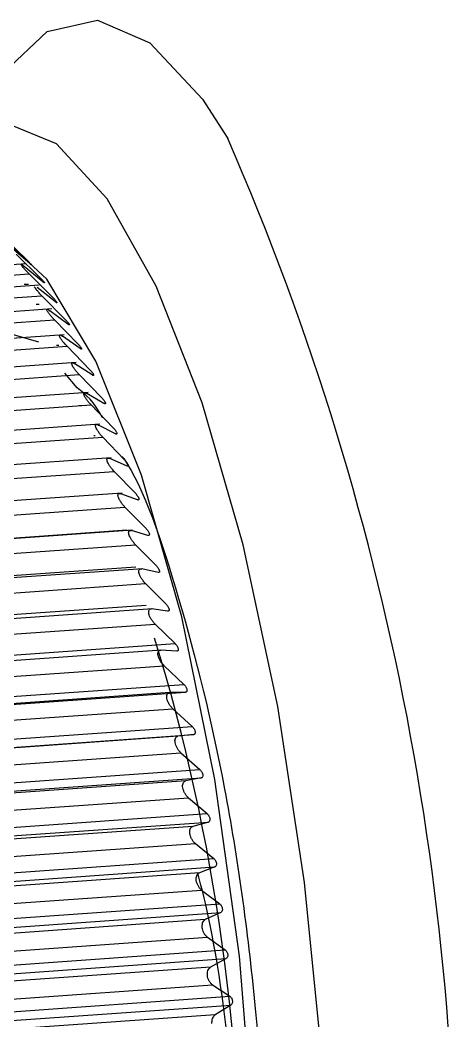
# Model space of a CAD drawing. Header units: millimetres. Extents: x 0 to 279, y 0 to 216.
# Drawn here: x 97.67 to 98.632, y 153.242 to 155.448 of the extents above; entities that cross this region are included whole.
import ezdxf

# ---------------------------------------------------------------- set-up
doc = ezdxf.new("R2010")
doc.units = ezdxf.units.MM

msp = doc.modelspace()

# ---------------------------------------------------------------- linework, layer by layer
at = {"color": 7, "linetype": 'Continuous', "lineweight": 25}
for p, q in [((97.633, 154.97), (97.6873, 154.9173)), ((97.6926, 154.9104), (97.6511, 154.9466)), ((97.6618, 154.9318), (97.7154, 154.8789)), ((97.684, 154.9107), (96.0042, 154.793)), ((97.7207, 154.8711), (97.6798, 154.9052)), ((96.0127, 154.7709), (97.6904, 154.8885)), ((97.6904, 154.8885), (97.7432, 154.8356)), ((97.7123, 154.8635), (96.0322, 154.7458)), ((97.6792, 154.8656), (97.6892, 154.8663)), ((97.7484, 154.8269), (97.7082, 154.8587)), ((96.0407, 154.7226), (97.7187, 154.8402)), ((97.7187, 154.8402), (97.7707, 154.7875)), ((97.7402, 154.8114), (96.0598, 154.6936)), ((97.7063, 154.8217), (97.7123, 154.8222)), ((97.7759, 154.7779), (97.7363, 154.8073)), ((96.0684, 154.6693), (97.7466, 154.787)), ((97.7466, 154.787), (97.7978, 154.7346)), ((97.7116, 154.7379), (97.6385, 154.7596)), ((97.7676, 154.7546), (96.087, 154.6367)), ((97.8029, 154.7241), (97.7639, 154.7512)), ((96.0956, 154.6113), (97.7741, 154.729)), ((97.7741, 154.729), (97.8245, 154.6772)), ((97.7945, 154.6932), (96.1137, 154.5753)), ((97.7967, 154.6375), (97.7693, 154.6699)), ((97.8295, 154.6658), (97.791, 154.6903)), ((96.1223, 154.5487), (97.801, 154.6665)), ((97.801, 154.6665), (97.8506, 154.6153)), ((97.8208, 154.6274), (96.1398, 154.5094)), ((97.8555, 154.6031), (97.8176, 154.625)), ((96.1484, 154.4817), (97.8273, 154.5996)), ((97.8009, 154.5982), (97.8139, 154.5992)), ((97.8273, 154.5996), (97.8761, 154.5492)), ((97.8464, 154.5573), (96.1653, 154.4392)), ((97.8808, 154.5362), (97.8435, 154.5554)), ((96.1739, 154.4105), (97.8529, 154.5285)), ((97.8331, 154.532), (97.8359, 154.5322)), ((97.8529, 154.5285), (97.9009, 154.479)), ((97.8713, 154.4832), (96.19, 154.365)), ((97.9055, 154.4653), (97.8686, 154.4817)), ((96.1985, 154.3353), (97.8778, 154.4533)), ((97.8778, 154.4533), (97.925, 154.4049)), ((97.8954, 154.4052), (96.2139, 154.287)), ((97.9294, 154.3905), (97.893, 154.4041)), ((96.2224, 154.2562), (97.9018, 154.3743)), ((97.9018, 154.3743), (97.9482, 154.3271)), ((97.9187, 154.3236), (96.2369, 154.2053)), ((97.9525, 154.312), (97.9165, 154.3229)), ((96.2454, 154.1736), (97.925, 154.2917)), ((97.925, 154.2917), (97.9706, 154.2459)), ((97.9409, 154.2386), (96.2591, 154.1203)), ((97.9747, 154.2302), (97.939, 154.2381)), ((96.2674, 154.0875), (97.9472, 154.2058)), ((97.9472, 154.2058), (97.992, 154.1614)), ((97.9622, 154.1504), (96.2802, 154.032)), ((97.9959, 154.1451), (97.9606, 154.1502)), ((96.2884, 153.9983), (97.9683, 154.1166)), ((97.9683, 154.1166), (98.0124, 154.0739)), ((96.2331, 153.9486), (98.0124, 154.0739)), ((97.9824, 154.0593), (96.3003, 153.9408)), ((98.0161, 154.0571), (97.9811, 154.0592)), ((96.3084, 153.9062), (97.9884, 154.0246)), ((97.9884, 154.0246), (98.0317, 153.9837)), ((96.2523, 153.8582), (98.0317, 153.9837)), ((96.2558, 153.8409), (98.0353, 153.9664)), ((98.0005, 153.9655), (96.3204, 153.847)), ((98.0353, 153.9664), (98.0005, 153.9655)), ((96.3273, 153.8115), (98.0074, 153.93)), ((98.0074, 153.93), (98.05, 153.8909)), ((96.2704, 153.7654), (98.05, 153.8909)), ((96.2737, 153.7476), (98.0533, 153.8731)), ((98.0187, 153.8693), (96.3385, 153.7508)), ((98.0533, 153.8731), (98.0187, 153.8693)), ((96.3449, 153.7144), (98.0252, 153.8329)), ((98.0252, 153.8329), (98.067, 153.7959)), ((96.2874, 153.6703), (98.067, 153.7959)), ((96.2905, 153.6521), (98.0701, 153.7777)), ((98.0357, 153.7709), (96.3554, 153.6523)), ((98.0701, 153.7777), (98.0357, 153.7709)), ((96.3614, 153.6152), (98.0417, 153.7338)), ((98.0417, 153.7338), (98.0829, 153.6989)), ((96.3032, 153.5732), (98.0829, 153.6989)), ((96.306, 153.5546), (98.0858, 153.6803)), ((98.0858, 153.6803), (98.0515, 153.6706)), ((98.0515, 153.6706), (96.3711, 153.5519)), ((96.3766, 153.5141), (98.057, 153.6328)), ((98.057, 153.6328), (98.0975, 153.6001)), ((96.3177, 153.4743), (98.0975, 153.6001)), ((96.3203, 153.4555), (98.1001, 153.5813)), ((98.0659, 153.5686), (96.3855, 153.4498)), ((98.1001, 153.5813), (98.0659, 153.5686)), ((96.3905, 153.4115), (98.0709, 153.5303)), ((98.0709, 153.5303), (98.1108, 153.4999)), ((96.3309, 153.374), (98.1108, 153.4999)), ((96.3333, 153.3549), (98.1132, 153.4808)), ((98.1132, 153.4808), (98.079, 153.4652)), ((98.079, 153.4652), (96.3985, 153.3463)), ((96.403, 153.3076), (98.0835, 153.4264)), ((98.0835, 153.4264), (98.1228, 153.3985)), ((96.3429, 153.2725), (98.1228, 153.3985)), ((96.345, 153.2533), (98.1249, 153.3792)), ((98.1249, 153.3792), (98.0907, 153.3607)), ((98.0907, 153.3607), (96.4102, 153.2418)), ((96.4142, 153.2027), (98.0947, 153.3216)), ((98.0947, 153.3216), (98.1334, 153.2962)), ((96.3534, 153.1701), (98.1334, 153.2962)), ((96.3553, 153.1507), (98.1352, 153.2768)), ((98.1352, 153.2768), (98.101, 153.2554)), ((98.101, 153.2554), (96.4205, 153.1364))]:
    msp.add_line(p, q, dxfattribs=at)
at = {"color": 8, "linetype": 'Continuous', "lineweight": 25}
for p, q in [((97.7507, 154.7313), (97.7559, 154.7317)), ((96.1694, 154.202), (97.906, 154.3241)), ((96.1916, 154.1207), (97.926, 154.2427)), ((96.2128, 154.0361), (97.9488, 154.1584))]:
    msp.add_line(p, q, dxfattribs=at)
at = {"color": 8, "linetype": 'Continuous', "lineweight": 25, "flags": 128}
msp.add_lwpolyline([(97.6352, 155.3331), (97.7305, 155.4228), (97.8413, 155.4482), (97.9566, 155.398), (98.0727, 155.2736), (98.1286, 155.1868)], dxfattribs=at)
at = {"color": 7, "linetype": 'Continuous', "lineweight": 25, "flags": 128}
for points in [[(97.7178, 151.0622), (97.7321, 151.0458), (97.8437, 150.9597), (97.9528, 150.9502), (98.0555, 151.0178), (98.1479, 151.1603), (98.2266, 151.3725), (98.2889, 151.647), (98.3325, 151.9737), (98.3556, 152.3409), (98.3574, 152.7352), (98.338, 153.1422), (98.2979, 153.547), (98.2386, 153.9349), (98.1624, 154.2917), (98.072, 154.6044), (97.9707, 154.8617), (97.8622, 155.0543), (97.7505, 155.1754), (97.6396, 155.2207), (97.5335, 155.1887), (97.4361, 155.0807), (97.4142, 155.0434)], [(98.1967, 152.5831), (98.1868, 152.9819), (98.1542, 153.3849), (98.1001, 153.7742), (98.0271, 154.1327), (97.9383, 154.4446), (97.8377, 154.6963), (97.7297, 154.8768), (97.619, 154.9783), (97.5885, 154.9918)]]:
    msp.add_lwpolyline(points, dxfattribs=at)
at = {"color": 7, "linetype": 'Continuous', "lineweight": 25}
for centre, radius, start, end in [((92.6098, 152.7769), 6.022, 357.32038, 23.58946), ((93.817, 152.8137), 4.3408, 358.8059, 17.0401)]:
    msp.add_arc(centre, radius, start, end, dxfattribs=at)
for points, knots in [([(97.6873, 154.9173), (97.6883, 154.9163), (97.6902, 154.9144), (97.6928, 154.9118), (97.6947, 154.9097), (97.6959, 154.9083), (97.6964, 154.9076), (97.6959, 154.9078), (97.6947, 154.9086), (97.6933, 154.9098), (97.6926, 154.9104)], [0, 0, 0, 0, 0.149527, 0.28669, 0.397861, 0.499908, 0.604165, 0.717101, 0.852562, 1, 1, 1, 1]), ([(97.6734, 154.9078), (97.673, 154.9084), (97.6723, 154.9099), (97.6732, 154.9101), (97.6755, 154.9087), (97.6783, 154.9064), (97.6798, 154.9052)], [0, 0, 0, 0, 0.198791, 0.425735, 0.690719, 1, 1, 1, 1]), ([(97.6904, 154.8885), (97.6884, 154.8906), (97.6845, 154.8945), (97.6795, 154.9002), (97.6755, 154.9048), (97.674, 154.9068), (97.6734, 154.9078)], [0, 0, 0, 0, 0.309281, 0.574265, 0.801209, 1, 1, 1, 1]), ([(97.7154, 154.8789), (97.7164, 154.878), (97.7183, 154.8761), (97.7208, 154.8734), (97.7227, 154.8712), (97.7239, 154.8696), (97.7243, 154.8688), (97.7239, 154.8688), (97.7227, 154.8695), (97.7214, 154.8706), (97.7207, 154.8711)], [0, 0, 0, 0, 0.149508, 0.286653, 0.397809, 0.499844, 0.605364, 0.719276, 0.853724, 1, 1, 1, 1]), ([(97.7187, 154.8402), (97.7167, 154.8423), (97.7129, 154.8462), (97.7079, 154.8521), (97.704, 154.8569), (97.7026, 154.859), (97.7019, 154.8601)], [0, 0, 0, 0, 0.309281, 0.574265, 0.801209, 1, 1, 1, 1]), ([(97.7432, 154.8356), (97.7442, 154.8347), (97.746, 154.8328), (97.7485, 154.83), (97.7504, 154.8277), (97.7516, 154.826), (97.752, 154.825), (97.7516, 154.8248), (97.7504, 154.8254), (97.7491, 154.8264), (97.7484, 154.8269)], [0, 0, 0, 0, 0.149491, 0.286621, 0.397765, 0.499788, 0.606566, 0.721544, 0.854927, 1, 1, 1, 1]), ([(97.7301, 154.8074), (97.7297, 154.8083), (97.729, 154.8101), (97.7299, 154.811), (97.7322, 154.8103), (97.7348, 154.8084), (97.7363, 154.8073)], [0, 0, 0, 0, 0.198791, 0.425735, 0.690719, 1, 1, 1, 1]), ([(97.7466, 154.787), (97.7446, 154.7891), (97.7409, 154.793), (97.736, 154.799), (97.7321, 154.804), (97.7307, 154.8063), (97.7301, 154.8074)], [0, 0, 0, 0, 0.309281, 0.574265, 0.801209, 1, 1, 1, 1]), ([(97.7707, 154.7875), (97.7717, 154.7865), (97.7735, 154.7846), (97.776, 154.7818), (97.7778, 154.7794), (97.779, 154.7775), (97.7794, 154.7764), (97.779, 154.7761), (97.7778, 154.7765), (97.7765, 154.7774), (97.7759, 154.7779)], [0, 0, 0, 0, 0.149475, 0.28659, 0.397722, 0.499735, 0.607887, 0.724085, 0.856283, 1, 1, 1, 1]), ([(97.7578, 154.75), (97.7575, 154.751), (97.7567, 154.753), (97.7576, 154.7542), (97.7599, 154.7538), (97.7625, 154.7521), (97.7639, 154.7512)], [0, 0, 0, 0, 0.198791, 0.425735, 0.690719, 1, 1, 1, 1]), ([(97.7741, 154.729), (97.7721, 154.7312), (97.7685, 154.7351), (97.7636, 154.7411), (97.7598, 154.7463), (97.7584, 154.7488), (97.7578, 154.75)], [0, 0, 0, 0, 0.309281, 0.574265, 0.801209, 1, 1, 1, 1]), ([(97.7978, 154.7346), (97.7988, 154.7336), (97.8006, 154.7317), (97.803, 154.7288), (97.8048, 154.7263), (97.806, 154.7244), (97.8064, 154.7231), (97.8059, 154.7226), (97.8048, 154.7229), (97.8035, 154.7237), (97.8029, 154.7241)], [0, 0, 0, 0, 0.149464, 0.286569, 0.397692, 0.499697, 0.609259, 0.726881, 0.857765, 1, 1, 1, 1]), ([(97.785, 154.6879), (97.7847, 154.689), (97.784, 154.6912), (97.7848, 154.6927), (97.7871, 154.6927), (97.7896, 154.6911), (97.791, 154.6903)], [0, 0, 0, 0, 0.198791, 0.425735, 0.690719, 1, 1, 1, 1]), ([(97.801, 154.6665), (97.7991, 154.6686), (97.7955, 154.6725), (97.7907, 154.6786), (97.787, 154.684), (97.7856, 154.6867), (97.785, 154.6879)], [0, 0, 0, 0, 0.309281, 0.574265, 0.801209, 1, 1, 1, 1]), ([(97.8245, 154.6772), (97.8254, 154.6762), (97.8272, 154.6743), (97.8296, 154.6713), (97.8314, 154.6688), (97.8325, 154.6667), (97.8329, 154.6652), (97.8324, 154.6646), (97.8313, 154.6647), (97.8301, 154.6655), (97.8295, 154.6658)], [0, 0, 0, 0, 0.149455, 0.286553, 0.39767, 0.499669, 0.610917, 0.730386, 0.859633, 1, 1, 1, 1]), ([(97.8523, 154.5711), (97.852, 154.5716), (97.8352, 154.6065), (97.8158, 154.6221), (97.7967, 154.6375)], [0, 0, 0, 0, 0.015558, 1, 1, 1, 1]), ([(97.8116, 154.6214), (97.8113, 154.6225), (97.8106, 154.6249), (97.8115, 154.6267), (97.8137, 154.627), (97.8162, 154.6257), (97.8176, 154.625)], [0, 0, 0, 0, 0.198791, 0.425735, 0.690719, 1, 1, 1, 1]), ([(97.8273, 154.5996), (97.8254, 154.6017), (97.8219, 154.6055), (97.8172, 154.6117), (97.8135, 154.6172), (97.8122, 154.6201), (97.8116, 154.6214)], [0, 0, 0, 0, 0.309281, 0.574265, 0.801209, 1, 1, 1, 1]), ([(97.8506, 154.6153), (97.8515, 154.6143), (97.8533, 154.6124), (97.8556, 154.6094), (97.8574, 154.6068), (97.8583, 154.605), (97.8587, 154.6038), (97.8588, 154.6028), (97.8584, 154.6022), (97.8572, 154.6022), (97.8561, 154.6028), (97.8555, 154.6031)], [0, 0, 0, 0, 0.149365, 0.28638, 0.39743, 0.499368, 0.556168, 0.61279, 0.734141, 0.861668, 1, 1, 1, 1]), ([(97.8375, 154.5506), (97.8372, 154.5518), (97.8365, 154.5544), (97.8374, 154.5565), (97.8396, 154.5571), (97.8421, 154.556), (97.8435, 154.5554)], [0, 0, 0, 0, 0.198791, 0.425735, 0.690719, 1, 1, 1, 1]), ([(97.8529, 154.5285), (97.8511, 154.5305), (97.8476, 154.5343), (97.843, 154.5406), (97.8394, 154.5462), (97.8381, 154.5492), (97.8375, 154.5506)], [0, 0, 0, 0, 0.309281, 0.574265, 0.801209, 1, 1, 1, 1]), ([(97.8761, 154.5492), (97.877, 154.5482), (97.8787, 154.5463), (97.881, 154.5433), (97.8827, 154.5406), (97.8837, 154.5387), (97.884, 154.5374), (97.8841, 154.5363), (97.8837, 154.5356), (97.8826, 154.5354), (97.8814, 154.5359), (97.8808, 154.5362)], [0, 0, 0, 0, 0.149357, 0.286365, 0.397409, 0.499342, 0.55707, 0.614601, 0.738096, 0.86376, 1, 1, 1, 1]), ([(97.8627, 154.4757), (97.8624, 154.477), (97.8617, 154.4797), (97.8626, 154.4821), (97.8648, 154.4831), (97.8673, 154.4822), (97.8686, 154.4817)], [0, 0, 0, 0, 0.198791, 0.425735, 0.690719, 1, 1, 1, 1]), ([(97.8778, 154.4533), (97.8759, 154.4553), (97.8725, 154.459), (97.868, 154.4653), (97.8645, 154.4711), (97.8633, 154.4742), (97.8627, 154.4757)], [0, 0, 0, 0, 0.309281, 0.574265, 0.801209, 1, 1, 1, 1]), ([(97.8955, 154.4864), (97.8967, 154.4847), (97.9421, 154.421), (98.0247, 154.1772), (98.1267, 153.7686), (98.1936, 153.288), (98.2217, 152.815), (98.2141, 152.3658), (98.1672, 151.9772), (98.1145, 151.7282), (98.0726, 151.6635), (98.0685, 151.6572)], [0, 0, 0, 0, 0.003841, 0.145539, 0.291713, 0.435615, 0.571086, 0.699979, 0.838842, 0.98425, 1, 1, 1, 1]), ([(97.9009, 154.479), (97.9018, 154.478), (97.9035, 154.4762), (97.9057, 154.4731), (97.9074, 154.4703), (97.9083, 154.4683), (97.9087, 154.467), (97.9088, 154.4658), (97.9083, 154.4649), (97.9072, 154.4646), (97.9061, 154.465), (97.9055, 154.4653)], [0, 0, 0, 0, 0.149353, 0.286357, 0.397397, 0.499327, 0.557902, 0.616284, 0.741873, 0.865741, 1, 1, 1, 1]), ([(97.887, 154.3969), (97.8867, 154.3982), (97.8861, 154.4011), (97.887, 154.4039), (97.8892, 154.4052), (97.8916, 154.4045), (97.893, 154.4041)], [0, 0, 0, 0, 0.198791, 0.425735, 0.690719, 1, 1, 1, 1]), ([(97.925, 154.4049), (97.9258, 154.4039), (97.9275, 154.4021), (97.9297, 154.3991), (97.9314, 154.3962), (97.9322, 154.3941), (97.9326, 154.3927), (97.9327, 154.3914), (97.9322, 154.3904), (97.9311, 154.39), (97.93, 154.3903), (97.9294, 154.3905)], [0, 0, 0, 0, 0.14935, 0.28635, 0.397388, 0.499316, 0.558728, 0.617968, 0.745716, 0.867723, 1, 1, 1, 1]), ([(97.9018, 154.3743), (97.9, 154.3763), (97.8967, 154.3799), (97.8923, 154.3863), (97.8888, 154.3921), (97.8876, 154.3953), (97.887, 154.3969)], [0, 0, 0, 0, 0.309281, 0.574265, 0.801209, 1, 1, 1, 1]), ([(97.9105, 154.3144), (97.9102, 154.3158), (97.9096, 154.3189), (97.9106, 154.3219), (97.9127, 154.3236), (97.9151, 154.3231), (97.9165, 154.3229)], [0, 0, 0, 0, 0.1987913, 0.4257348, 0.6907186, 1, 1, 1, 1]), ([(97.9482, 154.3271), (97.9491, 154.3262), (97.9507, 154.3244), (97.9529, 154.3214), (97.9545, 154.3185), (97.9553, 154.3163), (97.9557, 154.3148), (97.9557, 154.3133), (97.9552, 154.3122), (97.9541, 154.3117), (97.953, 154.3119), (97.9525, 154.312)], [0, 0, 0, 0, 0.149349, 0.286349, 0.397387, 0.499314, 0.559283, 0.619131, 0.748514, 0.869091, 1, 1, 1, 1]), ([(97.925, 154.2917), (97.9232, 154.2936), (97.9199, 154.2972), (97.9156, 154.3035), (97.9122, 154.3094), (97.911, 154.3128), (97.9105, 154.3144)], [0, 0, 0, 0, 0.309281, 0.574265, 0.801209, 1, 1, 1, 1]), ([(97.933, 154.2285), (97.9327, 154.23), (97.9322, 154.2332), (97.9332, 154.2365), (97.9353, 154.2385), (97.9377, 154.2383), (97.939, 154.2381)], [0, 0, 0, 0, 0.198791, 0.425735, 0.690719, 1, 1, 1, 1]), ([(97.9472, 154.2058), (97.9454, 154.2076), (97.9422, 154.2111), (97.938, 154.2174), (97.9347, 154.2233), (97.9335, 154.2269), (97.933, 154.2285)], [0, 0, 0, 0, 0.309281, 0.574265, 0.801209, 1, 1, 1, 1]), ([(97.9706, 154.2459), (97.9714, 154.245), (97.973, 154.2433), (97.9751, 154.2402), (97.9767, 154.2373), (97.9775, 154.235), (97.9779, 154.2334), (97.9779, 154.2319), (97.9774, 154.2307), (97.9763, 154.23), (97.9752, 154.2301), (97.9747, 154.2302)], [0, 0, 0, 0, 0.149352, 0.286356, 0.397395, 0.499325, 0.558499, 0.617605, 0.745301, 0.867236, 1, 1, 1, 1]), ([(97.992, 154.1614), (97.9928, 154.1605), (97.9944, 154.1589), (97.9965, 154.1558), (97.998, 154.1529), (97.9988, 154.1506), (97.9991, 154.1489), (97.9991, 154.1473), (97.9987, 154.146), (97.9975, 154.145), (97.9965, 154.1451), (97.9959, 154.1451)], [0, 0, 0, 0, 0.149357, 0.286363, 0.397406, 0.499339, 0.557611, 0.615851, 0.74153, 0.865135, 1, 1, 1, 1]), ([(97.9545, 154.1394), (97.9543, 154.1409), (97.9538, 154.1443), (97.9547, 154.1479), (97.9569, 154.1502), (97.9593, 154.1502), (97.9606, 154.1502)], [0, 0, 0, 0, 0.198791, 0.425735, 0.690719, 1, 1, 1, 1]), ([(97.9683, 154.1166), (97.9666, 154.1184), (97.9635, 154.1218), (97.9593, 154.1281), (97.9561, 154.1341), (97.955, 154.1377), (97.9545, 154.1394)], [0, 0, 0, 0, 0.309281, 0.574265, 0.801209, 1, 1, 1, 1]), ([(98.0124, 154.0739), (98.0132, 154.0731), (98.0147, 154.0715), (98.0168, 154.0684), (98.0183, 154.0655), (98.019, 154.0631), (98.0193, 154.0614), (98.0194, 154.0598), (98.0189, 154.0583), (98.0178, 154.0572), (98.0167, 154.0571), (98.0161, 154.0571)], [0, 0, 0, 0, 0.149364, 0.286378, 0.397426, 0.499364, 0.55668, 0.614019, 0.737658, 0.862989, 1, 1, 1, 1]), ([(97.9749, 154.0473), (97.9747, 154.0489), (97.9742, 154.0524), (97.9753, 154.0562), (97.9774, 154.0589), (97.9798, 154.0591), (97.9811, 154.0592)], [0, 0, 0, 0, 0.198791, 0.425735, 0.690719, 1, 1, 1, 1]), ([(97.9884, 154.0246), (97.9868, 154.0264), (97.9836, 154.0296), (97.9796, 154.0358), (97.9765, 154.0419), (97.9754, 154.0456), (97.9749, 154.0473)], [0, 0, 0, 0, 0.3092814, 0.5742652, 0.8012087, 1, 1, 1, 1]), ([(97.9942, 153.9525), (97.994, 153.9542), (97.9936, 153.9577), (97.9947, 153.9619), (97.9968, 153.9649), (97.9992, 153.9653), (98.0005, 153.9655)], [0, 0, 0, 0, 0.198791, 0.425735, 0.690719, 1, 1, 1, 1]), ([(98.0317, 153.9837), (98.0325, 153.9829), (98.0341, 153.9813), (98.036, 153.9783), (98.0375, 153.9753), (98.0382, 153.9729), (98.0385, 153.9712), (98.0385, 153.9695), (98.038, 153.9679), (98.0369, 153.9666), (98.0358, 153.9664), (98.0353, 153.9664)], [0, 0, 0, 0, 0.149374, 0.286397, 0.397452, 0.499397, 0.555731, 0.612145, 0.733714, 0.860838, 1, 1, 1, 1]), ([(98.0074, 153.93), (98.0057, 153.9317), (98.0027, 153.9348), (97.9988, 153.9409), (97.9957, 153.947), (97.9947, 153.9507), (97.9942, 153.9525)], [0, 0, 0, 0, 0.309281, 0.574265, 0.801209, 1, 1, 1, 1]), ([(98.05, 153.8909), (98.0508, 153.8901), (98.0522, 153.8886), (98.0542, 153.8857), (98.0556, 153.8827), (98.0564, 153.8798), (98.0566, 153.8771), (98.0561, 153.875), (98.055, 153.8735), (98.0539, 153.8733), (98.0533, 153.8731)], [0, 0, 0, 0, 0.149473, 0.286587, 0.397715, 0.499728, 0.610265, 0.730143, 0.858952, 1, 1, 1, 1]), ([(98.0124, 153.8553), (98.0122, 153.857), (98.0118, 153.8607), (98.0129, 153.865), (98.0151, 153.8684), (98.0174, 153.869), (98.0187, 153.8693)], [0, 0, 0, 0, 0.1987913, 0.4257348, 0.6907186, 1, 1, 1, 1]), ([(98.0252, 153.8329), (98.0236, 153.8345), (98.0206, 153.8375), (98.0167, 153.8436), (98.0138, 153.8496), (98.0128, 153.8535), (98.0124, 153.8553)], [0, 0, 0, 0, 0.309281, 0.574265, 0.801209, 1, 1, 1, 1]), ([(98.067, 153.7959), (98.0678, 153.7951), (98.0693, 153.7937), (98.0712, 153.7908), (98.0726, 153.7878), (98.0733, 153.7849), (98.0735, 153.7821), (98.0729, 153.7799), (98.0718, 153.7783), (98.0707, 153.7779), (98.0701, 153.7777)], [0, 0, 0, 0, 0.149486, 0.286612, 0.39775, 0.499772, 0.60854, 0.726564, 0.857095, 1, 1, 1, 1]), ([(98.0292, 153.7559), (98.0291, 153.7576), (98.0287, 153.7614), (98.0299, 153.766), (98.0321, 153.7696), (98.0344, 153.7705), (98.0357, 153.7709)], [0, 0, 0, 0, 0.198791, 0.425735, 0.690719, 1, 1, 1, 1]), ([(98.0417, 153.7338), (98.0401, 153.7353), (98.0372, 153.7382), (98.0334, 153.7441), (98.0306, 153.7501), (98.0297, 153.754), (98.0292, 153.7559)], [0, 0, 0, 0, 0.309281, 0.574265, 0.801209, 1, 1, 1, 1]), ([(98.0829, 153.6989), (98.0837, 153.6981), (98.0851, 153.6968), (98.0869, 153.6939), (98.0883, 153.6909), (98.089, 153.688), (98.0892, 153.6852), (98.0886, 153.6828), (98.0875, 153.6811), (98.0863, 153.6806), (98.0858, 153.6803)], [0, 0, 0, 0, 0.149499, 0.286636, 0.397784, 0.499814, 0.606885, 0.723129, 0.855313, 1, 1, 1, 1]), ([(98.0448, 153.6546), (98.0447, 153.6564), (98.0444, 153.6602), (98.0456, 153.6651), (98.0479, 153.669), (98.0502, 153.67), (98.0515, 153.6706)], [0, 0, 0, 0, 0.198791, 0.425735, 0.690719, 1, 1, 1, 1]), ([(98.057, 153.6328), (98.0554, 153.6343), (98.0525, 153.6369), (98.0489, 153.6427), (98.0461, 153.6487), (98.0452, 153.6527), (98.0448, 153.6546)], [0, 0, 0, 0, 0.309281, 0.574265, 0.801209, 1, 1, 1, 1]), ([(98.0975, 153.6001), (98.0982, 153.5994), (98.0997, 153.5981), (98.1014, 153.5953), (98.1027, 153.5924), (98.1035, 153.5894), (98.1035, 153.5866), (98.103, 153.5841), (98.1018, 153.5822), (98.1007, 153.5816), (98.1001, 153.5813)], [0, 0, 0, 0, 0.149517, 0.286671, 0.397832, 0.499875, 0.605135, 0.719507, 0.85351, 1, 1, 1, 1]), ([(98.0591, 153.5516), (98.059, 153.5535), (98.0588, 153.5574), (98.06, 153.5624), (98.0623, 153.5666), (98.0646, 153.5679), (98.0659, 153.5686)], [0, 0, 0, 0, 0.198791, 0.425735, 0.690719, 1, 1, 1, 1]), ([(98.0709, 153.5303), (98.0694, 153.5316), (98.0666, 153.5342), (98.063, 153.5398), (98.0603, 153.5457), (98.0595, 153.5498), (98.0591, 153.5516)], [0, 0, 0, 0, 0.309281, 0.574265, 0.801209, 1, 1, 1, 1]), ([(98.1108, 153.4999), (98.1115, 153.4992), (98.1129, 153.498), (98.1147, 153.4953), (98.1159, 153.4924), (98.1166, 153.4894), (98.1166, 153.4865), (98.1161, 153.484), (98.1149, 153.4819), (98.1138, 153.4812), (98.1132, 153.4808)], [0, 0, 0, 0, 0.149537, 0.286708, 0.397884, 0.49994, 0.603432, 0.715988, 0.851784, 1, 1, 1, 1]), ([(98.0721, 153.4474), (98.072, 153.4492), (98.0718, 153.4532), (98.0731, 153.4585), (98.0754, 153.4629), (98.0777, 153.4644), (98.079, 153.4652)], [0, 0, 0, 0, 0.198791, 0.425735, 0.690719, 1, 1, 1, 1]), ([(98.0835, 153.4264), (98.082, 153.4277), (98.0792, 153.4301), (98.0757, 153.4356), (98.0732, 153.4414), (98.0724, 153.4455), (98.0721, 153.4474)], [0, 0, 0, 0, 0.309281, 0.574265, 0.801209, 1, 1, 1, 1]), ([(98.1228, 153.3985), (98.1235, 153.3979), (98.1248, 153.3967), (98.1266, 153.3941), (98.1278, 153.3912), (98.1284, 153.3883), (98.1284, 153.3854), (98.1278, 153.3827), (98.1266, 153.3804), (98.1255, 153.3796), (98.1249, 153.3792)], [0, 0, 0, 0, 0.149554, 0.286742, 0.39793, 0.499998, 0.60209, 0.713222, 0.850456, 1, 1, 1, 1]), ([(98.0836, 153.342), (98.0835, 153.3439), (98.0834, 153.348), (98.0847, 153.3534), (98.0871, 153.3581), (98.0894, 153.3598), (98.0907, 153.3607)], [0, 0, 0, 0, 0.1987913, 0.4257348, 0.6907186, 1, 1, 1, 1]), ([(98.0947, 153.3216), (98.0932, 153.3228), (98.0905, 153.325), (98.0871, 153.3303), (98.0846, 153.3361), (98.0839, 153.3401), (98.0836, 153.342)], [0, 0, 0, 0, 0.309281, 0.574265, 0.801209, 1, 1, 1, 1]), ([(98.1334, 153.2962), (98.1341, 153.2956), (98.1354, 153.2946), (98.1371, 153.292), (98.1382, 153.2892), (98.1388, 153.2862), (98.1388, 153.2833), (98.1382, 153.2806), (98.137, 153.2782), (98.1358, 153.2772), (98.1352, 153.2768)], [0, 0, 0, 0, 0.149554, 0.286742, 0.39793, 0.499998, 0.60209, 0.713222, 0.850456, 1, 1, 1, 1]), ([(98.0937, 153.236), (98.0936, 153.2379), (98.0935, 153.2419), (98.095, 153.2475), (98.0974, 153.2525), (98.0997, 153.2544), (98.101, 153.2554)], [0, 0, 0, 0, 0.198791, 0.425735, 0.690719, 1, 1, 1, 1])]:
    msp.add_open_spline(points, degree=3, knots=knots, dxfattribs=at)
at = {"color": 8, "linetype": 'Continuous', "lineweight": 25}
msp.add_open_spline([(98.1603, 152.5811), (98.1618, 152.6431), (98.1661, 152.8158), (98.1384, 153.1339), (98.1023, 153.4127), (98.0687, 153.5439), (98.0625, 153.5681)], degree=3, knots=[0, 0, 0, 0, 0.20102, 0.559878, 0.918822, 1, 1, 1, 1], dxfattribs=at)

doc.saveas('drawing.dxf')
